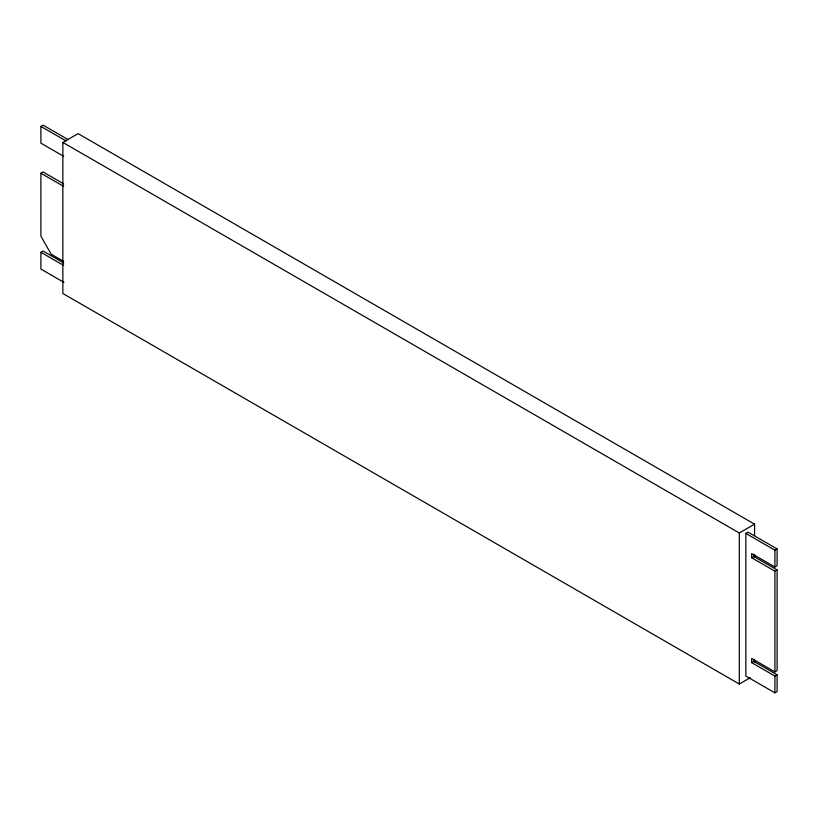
<?xml version="1.0" encoding="UTF-8"?>
<svg xmlns="http://www.w3.org/2000/svg" width="818" height="818" viewBox="0 0 818 818"><rect width="100%" height="100%" fill="white"/><g stroke="black" fill="none" stroke-linecap="round" stroke-linejoin="round"><path stroke-width="1.23" d="M63.692 156.35L40.9 143.191L40.9 126.412L43.078 125.144L68.283 139.704M750.208 677.744L739.308 684.042L62.853 293.488L62.853 142.434L78.109 133.631L754.574 524.174L754.574 535.596M63.692 261.423L51.176 254.193L40.9 236.126L40.9 173.232L43.078 171.974L63.702 183.876M63.916 282.353L40.9 269.071L40.9 252.281L43.078 251.024L63.702 262.936M62.853 142.434L739.308 532.988L754.574 524.174M745.852 533.408L748.03 532.15L777.1 548.929L777.1 565.719L774.922 566.976L751.66 553.551L751.66 557.743L774.922 571.168L777.1 569.911L777.1 670.617L774.922 671.875L751.66 658.449L751.66 662.641L774.922 676.067L777.1 674.809L777.1 691.588L774.922 692.856L745.852 676.067L745.852 533.408L774.922 550.187L777.1 548.929M751.66 557.743L753.848 556.485L777.1 569.911M751.66 662.641L753.848 661.384L777.1 674.809M40.9 126.412L66.105 140.962M40.9 173.232L63.692 186.392M40.9 252.281L63.692 265.441M774.922 550.187L774.922 566.976M774.922 571.168L774.922 671.875M774.922 676.067L774.922 692.856M754.574 554.645L754.574 557.181M754.574 659.993L754.574 662.539M753.848 554.389L753.848 556.485M753.848 659.288L753.848 661.384M739.308 532.988L739.308 684.042"/></g></svg>
